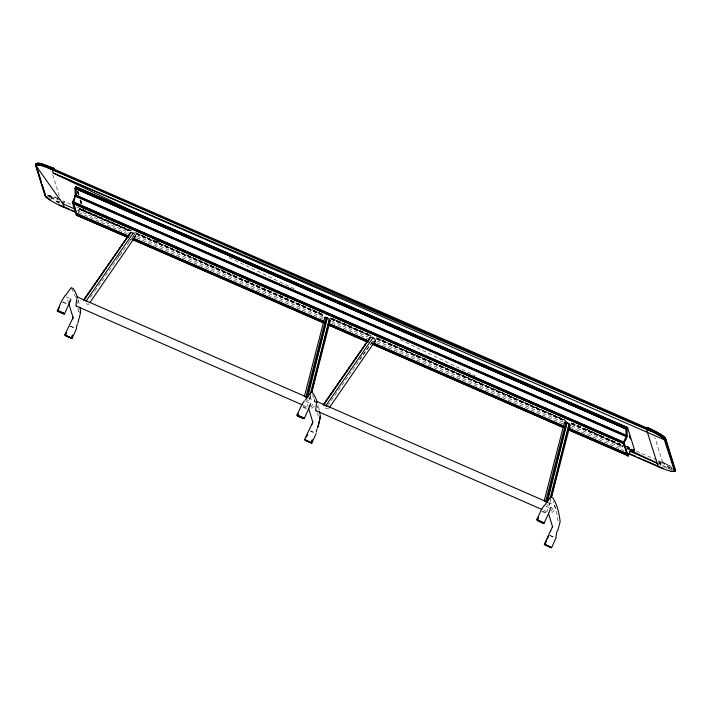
<?xml version="1.0" encoding="UTF-8"?>
<svg xmlns="http://www.w3.org/2000/svg" width="711" height="711" viewBox="0 0 711 711"><rect width="100%" height="100%" fill="white"/><g stroke="black" fill="none" stroke-linecap="round" stroke-linejoin="round"><path stroke-width="0.53" stroke-dasharray="3.56 2.67" d="M131.197 230.879L80.343 208.687L79.436 208.545L78.281 210.989L79.339 208.705L130.913 231.244M658.857 464.176L658.893 463.323L658.777 465.083M78.326 300.646L77.41 303.428M318.084 405.288L317.168 408.07M310.84 395.663L309.596 400.684L306.423 399.884M309.587 396.729L309.036 398.88L309.792 399.973L310.903 395.671M88.928 303.57L88.715 304.281L87.524 304.335L84.005 302.219M77.766 214.011L80.236 208.758L82.725 210.625M83.4 209.167L82.778 210.509M80.032 209.043L79.81 209.496L80.085 209.034M82.343 209.612L81.898 210.474L129.624 230.871M82.823 210.5L83.089 209.941M311.027 407.323L314.618 400.577L315.524 403.368M551.221 511.111L554.411 505.21L555.531 509.094L551.069 513.449M90.439 297.402L94.234 291.981M94.874 291.075L133.508 235.892L134.192 236.354M327.664 405.679L373.266 340.542L359.633 359.366M117.964 257.426L121.785 252.005M128.771 242.078L133.508 235.892M81.978 210.42L79.561 208.439M80.183 208.874L82.574 210.767M665.14 467.651L658.653 460.879L662.43 461.839L654.867 437.523M314.502 405.865L311.32 408.798M328.482 408.932L326.322 408.665L323.772 406.87M79.579 208.492L131.1 230.959M59.155 201.24L54.854 200.991L58.133 202.706L60.328 202.671M61.43 202.662L64.719 202.617M56.178 201.702L60.408 201.871M61.466 201.915L64.639 202.04M60.373 199.818L50.899 198.707L52.996 199.951M50.419 197.88L57.493 198.876M48.375 195.649L53.121 196.369M47.184 195.178L51.05 195.774M47.859 195.934L55.707 197.214M60.248 199L48.455 197.063L49.406 197.738M48.499 196.449L58.169 198.129M668.216 468.709L673.033 469.935L664.483 462.781M155.656 240.665L158.704 241.998M626.604 446.179L630.666 448.001L626.578 446.25M155.647 240.7L158.695 242.033M247.188 280.658L250.236 281.983M70.62 204.217L63.039 200.849M76.726 206.874L133.695 231.742M134.717 232.186L219.157 269.042M220.17 269.487L233.404 275.264M234.417 275.708L296.478 302.797M297.491 303.242L310.716 309.009M311.738 309.454L322.927 314.342M332.081 318.332L371.755 335.654M376.848 337.876L388.037 342.755M389.05 343.2L402.284 348.977M403.297 349.421L416.522 355.189M417.544 355.633L451.112 370.289M452.134 370.733L465.358 376.51M466.372 376.954L479.596 382.722M480.618 383.167L493.843 388.944M494.856 389.379L508.081 395.156M509.103 395.6L528.433 404.035M529.446 404.479L542.671 410.256M543.693 410.7L556.917 416.468M557.939 416.913L565.058 420.023M572.177 423.134L585.402 428.902M586.424 429.346L599.649 435.123M600.662 435.567L605.754 437.789M606.767 438.234L619.992 444.002M626.098 446.668L629.146 448.001M636.274 451.103L656.617 459.99M136.281 233.101L324.456 315.231M331.575 318.341L371.24 335.654M376.332 337.876L565.521 420.45L377.248 338.392M571.617 423.116L623.494 445.761M627.564 447.53L629.599 448.419M136.183 233.172L324.349 315.311M330.455 317.968L371.142 335.725M571.52 423.187L623.396 445.833M627.457 447.61L629.493 448.499M130.771 231.048L82.103 210.216L129.509 231.048M135.854 233.27L324.029 315.4M330.126 318.066L370.813 335.823M376.919 338.489L564.072 420.174M571.191 423.285L623.067 445.921M627.138 447.699L629.173 448.588M135.997 233.466L324.172 315.595M330.277 318.261L370.955 336.019M377.061 338.685L564.214 420.37M571.333 423.48L623.209 446.126M627.28 447.894L629.315 448.783M136.743 233.981L323.896 315.666M331.015 318.777L370.68 336.09M376.786 338.756L563.939 420.441M571.057 423.552L622.934 446.188M627.004 447.966L629.039 448.854M79.25 208.963L79.916 209.256M136.636 234.15L323.789 315.844M331.921 319.39L369.56 335.814M376.679 338.925L563.832 420.619M571.973 424.165L622.827 446.366M79.134 209.203L129.678 231.244M136.574 234.195L323.949 316.04M331.068 319.15L369.72 336.019M376.617 338.969L563.77 420.663M571.12 423.925L622.987 446.561M627.058 448.339L630.115 449.672M77.197 210.029L129.082 232.684M137.223 236.239L323.416 317.506M331.548 321.052L368.182 337.041M377.337 341.04L563.521 422.307M571.662 425.862L622.534 448.063M78.69 212.527L127.527 233.839M136.681 237.838L322.856 319.097M332.01 323.096L367.623 338.64M372.706 340.862L375.764 342.187M376.777 342.631L562.952 423.898M570.071 427.009L623.991 450.543M308.565 397.911L314.653 400.569M548.314 502.553L554.411 505.21M69.438 298.362L66.612 296.887L68.567 302.842M309.196 403.013L306.379 401.537L308.334 407.492M548.954 507.663L546.137 506.188L547.772 511.156M303.144 405.243L307.214 407.021M543.915 510.338L549.008 512.551M63.163 301.864L68.025 303.988M302.922 406.523L307.783 408.647M542.68 511.165L546.572 512.871M62.266 302.166L67.136 304.29M303.002 407.243L306.894 408.941M541.791 511.467L546.652 513.591M70.576 326.171L74.468 327.869M310.343 430.822L313.258 432.092M550.101 535.472L554.962 537.596M69.856 326.091L74.717 328.215M310.591 431.168L313.507 432.439M549.381 535.392L554.242 537.516M229.2 257.569L294.185 288.79M400.169 339.707L475.161 375.737M586.14 429.053L623.129 446.828M627.129 448.748L629.128 449.708M546.652 504.801L549.354 505.334L550.945 499.246L549.559 504.623L548.794 503.53M58.133 202.706L59.475 203.364M133.224 235.759L133.864 236.105M133.312 235.892L134.894 236.95M558.179 520.976L557.931 520.719A1016.979 126.176 -66.4 0 0 553.114 501.513M78.406 311.418L78.921 311.845A2.568 0.56 25.2 0 0 79.232 311.996M662.43 461.839L671.771 469.695M80.343 208.687L82.663 210.669M666.82 463.954L673.806 470.015M669.184 465.27L672.268 467.971M662.288 461.963L669.922 469.224M660.092 461.448L666.989 468.3M658.777 461.368L663.132 466.336M658.857 461.946L662.536 466.647M658.893 462.603L660.83 465.954M81.712 203.639L80.476 199.649L81.792 203.933M77.89 191.295L78.877 194.476M80.521 199.684L81.809 203.906M77.17 190.983L78.183 194.13M80.103 200.431L81.116 203.577M77.25 191.348L77.872 193.339M80.041 200.315L80.965 203.31M52.685 174.684L59.262 195.827M71.544 288.488A1016.979 126.211 -66.4 0 1 75.437 297.127M77.934 308.147A1016.979 126.211 -66.4 0 1 78.388 311.454M78.254 300.051A1016.979 126.211 -66.4 0 1 79.632 305.997M312.36 394.943A1016.979 126.211 -66.4 0 1 313.791 397.956M314.226 399.04A1016.979 126.211 -66.4 0 1 316.057 404.746M317.693 412.807A1016.979 126.211 -66.4 0 1 318.146 416.104M318.555 406.754A1016.979 126.211 -66.4 0 1 319.399 410.647M82.689 208.847L82.263 209.896L82.707 208.856M78.921 194.672L77.677 190.681L78.93 194.663"/><path stroke-width="1.07" d="M673.93 471.491L674.455 470.931L663.381 436.776L665.887 439.274L675.423 469.935C675.388 472.068 672.446 471.562 671.06 471.242A19.179 2.702 24.6 0 1 661.23 467.962L628.568 453.76M76.575 187.117L75.926 188.486L75.259 188.193L75.482 187.571M634.461 449.645L633.768 449.334L634.452 449.681L633.714 451.201M128.078 237.376L76.273 215.122L127.962 237.554M628.16 455.858L627.315 455.689L623.36 442.526M626.293 436.11L623.307 442.855M631.101 449.539L627.982 455.982L624.151 442.598L72.469 201.8C74.459 199.356 78.388 184.496 73.402 203.648L623.849 443.637L74.593 203.897M626.898 429.284L75.997 188.468C77.17 197.827 74.557 197.907 75.126 188.451M72.584 201.515L623.574 442.029C627.342 441.131 627.635 432.706 626.862 429.453M75.881 188.771L626.187 428.902L626.373 435.887L627.04 436.172M626.809 429.471L627.253 428.413M54.134 168.587C50.561 168.738 36.759 158.624 35.843 165.459L62.95 203.817L63.892 207.292L76.104 212.625M73.091 202.351L76.992 215.477L74.033 204.208M627.52 455.342L627.226 453.76L569.244 428.457M557.104 530.966L555.931 536.796M64.452 206.314L63.892 207.292L59.235 205.15A19.179 2.702 24.6 0 1 48.624 199.231L45.086 195.818L35.55 165.156L35.95 163.797M45.131 195.534L46.037 197.16M75.944 195.889L75.73 196.396L76.175 195.285L626.444 435.461L626.089 436.616M72.531 319.452L72.966 317.168M312.289 424.103L312.724 421.819M664.625 439.665L664.474 437.629M627.093 436.172L626.409 435.541L626.151 429.053M318.128 426.973L320.403 417.037A1016.979 126.211 -66.4 0 0 319.586 411.669M634.461 449.681L627.582 427.587L75.864 186.78L75.117 188.673L75.784 188.966M77.783 323.283L80.636 312.387A1016.979 126.211 -66.4 0 0 79.819 307.019M311.631 392.436L329.415 319.266L325.922 317.195L325.114 317.142L324.634 317.924L304.406 396.418M317.541 427.933L319.221 421.036M319.701 419.072L320.403 417.037M551.389 497.087L569.173 423.916L565.68 421.845L564.872 421.792L564.401 422.574L544.164 501.068M557.78 530.575L560.161 521.687A1016.979 126.176 -66.4 0 0 552.767 497.896L550.554 496.927M307.73 396.64L327.389 317.746M547.497 501.291L567.147 422.396M307.001 397.449L327.104 317.613L326.296 317.417L305.899 396.969L307.463 397.707M546.759 502.099L566.871 422.263L566.054 422.067L545.666 501.619L547.23 502.357M310.138 394.578L329.415 319.266L330.304 320.403L311.738 392.445M550.172 498.153L569.173 423.916L570.071 425.054L551.496 497.096M76.406 327.495L77.215 324.403M316.173 432.146L316.973 429.053M45.522 196.183L35.568 164.623M75.277 195.596L626.96 436.394L626.755 436.91L75.037 196.094L75.393 195.036L76.139 195.356M73.18 202.102L72.371 202.066M624.054 442.864L623.387 442.571L623.609 442.029M624.116 442.855L624.276 442.322M70.282 301.029L64.488 313.995L57.315 310.867L61.848 300.504L65.119 295.518M310.049 405.679L304.255 418.646L297.251 415.686L296.949 415.1L301.606 405.154L304.272 400.995M550.829 507.681L548.759 513.182L544.013 523.296L543.533 523.26L536.707 519.75L541.373 509.805L544.039 505.645M35.87 165.228L35.861 164.259L37.861 164.214A19.73 2.782 24.6 0 1 46.082 166.605L650.183 430.137A19.73 2.782 24.6 0 1 660.643 435.719L665.62 439.869L675.157 470.531L674.259 471.366M626.267 436.074L626.044 436.607M70.007 301.242L70.922 299.02M309.774 405.892L310.68 403.67M626.267 428.644L626.88 427.293M75.864 186.78L75.366 187.828L626.942 428.991L626.4 428.342M75.97 188.486L76.228 187.9M626.249 428.671L626.507 428.084M76.664 328.198L72.095 338.427L71.358 338.249A52.49 7.394 24.6 0 1 65.75 335.805L64.781 334.881L72.682 318.359M65.323 335.325L71.411 338.223L65.572 335.672L66.603 332.455M71.153 337.876L72.442 334.997M316.057 433.674L311.853 443.077L311.116 442.9A52.49 7.394 24.6 0 1 305.517 440.456L304.548 439.531L312.44 423.009M306.37 437.105L307.65 434.225M312.022 440.953L311.169 442.873L312.2 439.647M556.189 537.498L551.612 547.728L550.874 547.55A52.49 7.394 24.6 0 1 545.275 545.106L544.306 544.182L550.563 530.824M545.266 543.666L546.555 540.795M547.408 538.876L548.696 536.005M76.361 306.085L302.131 404.799M541.88 509.449L316.119 410.736M646.575 428.502L647.294 428.102M675.157 470.531L674.455 470.931L675.157 470.531L675.263 469.287L675.174 469.775M58.258 309.827L59.573 307.036M297.58 415.411L303.419 417.961L303.499 418.681L297.66 416.131L298.451 413.553M537.347 520.061L543.177 522.612L543.257 523.332L537.427 520.781L538.654 517.27M634.105 450.454L633.839 451.005L630.959 449.912M550.643 531.037L552.483 526.469L552.66 527.144L548.421 513.138M633.11 450.632L633.981 450.712M53.627 168.214L52.952 168.178L52.223 169.76L53.227 173.022L664.838 440.002L665.016 438.109M673.139 471.544L674.89 471.153L675.45 470.238M664.261 439.238L661.674 437.167A19.179 2.702 24.6 0 0 651.063 431.248L52.134 169.716L48.961 167.014L44.393 165.308A19.73 2.782 24.6 0 0 36.545 163.548L36.474 163.974M83.889 300.184L130.664 232.515L133.766 233.315L135.739 235.972L89.977 302.459M329.948 320.99L330.304 320.403M324.278 403.928L370.422 337.165L371.995 337.218L374.555 338.72L375.506 340.622L329.104 408.016M570.071 425.054L568.782 425.782M633.128 450.721L631.386 449.53M133.188 233.128L86.111 301.037L85.009 300.557M324.776 405.208L325.869 405.688L372.955 337.778M84.591 300.433L83.445 300.415L130.664 232.515M370.422 337.165L323.203 405.066L370.067 337.761M83.445 300.415L130.309 233.101M65.492 295.527L71.18 287.662L73.242 288.604A1016.979 126.211 -66.4 0 1 77.357 297.162M305.25 400.186L310.947 392.312L313 393.254A1016.979 126.211 -66.4 0 1 317.115 401.813M544.404 505.654L550.705 496.971M316.048 410.86L315.675 409.483L316.919 401.555L547.301 502.108M134.894 236.95L135.739 235.972M375.506 340.622L374.661 341.609L374.173 341.2M675.352 470.424L674.526 471.251L672.339 471.473M631.155 449.396L630.853 450.01M629.884 449.521L633.697 451.218L631.27 449.299M624.027 443.166L72.318 202.262L76.29 215.184M550.118 508.489L551.069 507.734M632.994 450.801L633.617 451.272M674.428 471.171L675.183 470.78M57.182 310.449L57.92 310.627A52.49 7.394 24.6 0 1 63.519 313.071L64.488 313.995M296.949 415.1L297.687 415.277A52.49 7.394 24.6 0 1 303.286 417.721L304.255 418.646M536.707 519.75L537.445 519.928A52.49 7.394 24.6 0 1 543.044 522.381L544.013 523.296M64.781 334.881L72.095 338.427M304.548 439.531L311.853 443.077M544.306 544.182L551.612 547.728M45.673 196.734L46.819 196.583M36.039 165.032L39.238 165.156A19.179 2.702 24.6 0 1 49.068 168.427L52.134 169.716M623.68 443.824L623.343 442.74M675.112 470.575L673.708 471.277L671.06 471.242M62.515 206.679L64.177 206.91M627.102 435.887L75.402 195.178M647.09 427.498C653.249 430.946 661.923 433.043 665.887 439.274L665.434 440.091L674.97 470.744M59.235 205.15L60.568 205.266M664.838 440.002L665.434 440.091L665.434 438.554M60.711 205.852L63.706 206.697M661.23 467.962L663.292 468.282M658.164 466.674L660.119 467.003M304.912 396.738L305.899 396.969M544.679 501.397L545.666 501.619M659.452 467.225L661.879 467.731M80.423 312.449L80.156 312.378A2.568 0.56 25.2 0 1 79.845 312.262M320.181 417.099L319.923 417.037A2.568 0.56 25.2 0 1 319.612 416.913M48.624 199.231L50.108 199.684L48.588 198.707M46.553 197.658L47.575 197.987M53.894 168.347L49.201 166.605M75.846 186.806L627.564 427.613L627.093 428.644M36.785 163.343L38.678 164.054M37.159 163.254L38.998 163.957M37.932 163.237L39.994 164.072M38.705 163.317L43.664 165.396M52.267 168.383L646.85 427.906M658.315 466.229L658.786 466.434M47.877 166.09L54.329 168.898M75.153 188.495L626.844 429.293M626.195 436.367L626.862 436.661M73.082 202.422L623.36 442.606M77.783 204.946L80.832 206.279M85.915 208.501L88.973 209.834M102.188 215.602L105.246 216.935M107.281 217.824L111.351 219.601M118.47 222.703L121.519 224.036M123.554 224.925L127.624 226.702M134.743 229.813L137.792 231.137M139.827 232.026L143.898 233.803M146.946 235.137L148.981 236.025M151.016 236.914L154.065 238.247M156.1 239.136L162.206 241.793M167.289 244.015L170.338 245.348M175.43 247.57L178.479 248.903M180.514 249.783L186.62 252.449M196.787 256.893L199.835 258.226M213.06 263.994L216.108 265.327M220.179 267.105L222.214 267.985M229.333 271.095L232.39 272.429M234.417 273.317L238.487 275.095M245.606 278.197L248.663 279.53M253.747 281.752L256.795 283.085M270.02 288.853L273.068 290.186M286.293 295.963L289.35 297.287M293.412 299.064L295.447 299.953M302.566 303.064L305.623 304.397M307.659 305.286L311.72 307.054M314.777 308.387L316.813 309.276M318.848 310.165L321.896 311.498M323.932 312.387L330.028 315.053M335.121 317.266L338.169 318.599M343.253 320.821L346.31 322.154M359.526 327.922L362.583 329.255M364.619 330.144L368.68 331.921M375.799 335.023L378.856 336.356M380.892 337.245L384.962 339.023M388.01 340.356L390.046 341.244M392.081 342.133L395.129 343.466M397.165 344.346L406.319 348.346M413.438 351.456L416.486 352.789M437.852 362.112L440.9 363.437M454.125 369.213L457.173 370.547M461.243 372.324L463.279 373.204M470.398 376.315L473.446 377.648M475.481 378.536L479.552 380.314M486.671 383.416L489.719 384.749M491.754 385.638L495.825 387.415M502.944 390.526L506.001 391.85M511.085 394.072L514.133 395.405M527.358 401.173L530.406 402.506M532.441 403.395L536.512 405.172M543.631 408.283L546.679 409.616M548.714 410.496L552.785 412.273M555.833 413.606L557.868 414.495M559.904 415.384L562.961 416.717M564.987 417.606L569.058 419.383M576.177 422.485L579.234 423.818M581.269 424.707L587.366 427.373M592.459 429.586L595.507 430.919M600.591 433.141L603.639 434.474M605.674 435.363L609.745 437.141M616.864 440.242L619.921 441.575M62.95 203.817L75.162 209.15M629.662 451.174L657.124 463.163L658.075 466.638M65.19 207.354L69.26 209.123M71.296 210.012L75.366 211.789M629.822 453.796L635.927 456.462M637.963 457.351L641.02 458.684M643.046 459.573L657.293 465.785M76.948 213.576L128.824 236.221M132.895 237.998L324.118 321.461M329.202 323.683L368.867 340.996M373.959 343.217L564.161 426.236M76.824 213.887L128.691 236.532M133.784 238.754L323.985 321.772M329.069 323.994L367.72 340.862M372.804 343.084L563.014 426.102M568.098 428.324L627.093 454.071M76.735 214.153L128.611 236.79M133.695 239.012L323.896 322.03M328.989 324.252L367.631 341.12M372.724 343.342L563.947 426.804M568.009 428.582L627.004 454.329M76.717 214.287L128.593 236.932M133.677 239.154L323.878 322.172M328.971 324.394L367.614 341.262M372.706 343.484L563.93 426.947M567.991 428.724L626.986 454.471M77.357 214.9L80.414 216.233M93.639 222.001L96.687 223.334M100.758 225.111L102.793 226M109.912 229.102L112.96 230.435M114.995 231.324L119.066 233.101M122.114 234.434L124.149 235.323M133.304 239.314L137.374 241.091M142.458 243.313L145.506 244.646M147.541 245.535L153.647 248.192M158.731 250.414L161.788 251.747M166.872 253.969L169.92 255.302M171.955 256.191L176.026 257.96M183.145 261.07L186.193 262.403M188.228 263.292L191.277 264.625M195.347 266.403L197.382 267.283M204.501 270.393L207.559 271.726M209.585 272.615L213.656 274.393M220.774 277.494L223.832 278.828M237.056 284.604L240.105 285.929M245.188 288.151L248.237 289.484M261.461 295.252L264.519 296.585M268.58 298.362L270.615 299.251M277.734 302.362L280.792 303.695M282.827 304.575L286.889 306.352M294.007 309.463L297.065 310.796M299.1 311.685L303.17 313.462M310.289 316.564L313.338 317.897M318.421 320.119L321.479 321.452M334.694 327.22L337.752 328.553M339.787 329.442L343.848 331.219M350.967 334.321L354.025 335.654M356.06 336.543L360.122 338.32M374.368 344.533L376.403 345.422M379.452 346.755L381.487 347.643M383.522 348.532L386.571 349.865M388.606 350.754L394.712 353.411M399.795 355.633L402.844 356.966M404.879 357.855L407.927 359.188M413.02 361.41L416.068 362.734M429.293 368.511L432.341 369.844M445.566 375.612L448.614 376.946M452.685 378.723L454.72 379.612M461.839 382.714L464.887 384.047M466.923 384.935L470.993 386.713M478.112 389.824L481.169 391.148M486.253 393.37L489.301 394.703M494.385 396.925L497.442 398.258M502.526 400.471L505.574 401.804M518.799 407.581L521.847 408.914M525.918 410.682L527.953 411.571M535.072 414.682L538.129 416.015M540.156 416.904L544.226 418.672M547.283 420.005L549.31 420.894M551.345 421.783L554.402 423.116M556.437 424.005L562.534 426.671M575.759 432.439L578.807 433.772M583.9 435.994L586.948 437.327M592.032 439.54L595.089 440.873M597.116 441.762L601.186 443.54M608.305 446.65L611.362 447.974M613.397 448.863L617.459 450.641M620.516 451.974L622.552 452.863M132.148 239.154L322.35 322.172M329.469 325.283L366.085 341.262M373.204 344.373L563.414 427.391M568.498 429.613L628.222 455.671M132.993 239.794L324.269 323.238M328.34 325.007L368.014 342.329M372.022 344.124L563.299 427.569M568.329 429.808L628.106 455.875M307.552 397.467L77.161 296.905L75.917 304.841L76.264 306.21M310.92 442.526L305.081 439.976L311.169 442.873M656.875 432.261L648.628 428.635L649.321 429.053M39.967 163.557L45.833 166.17M44.749 164.952L52.134 168.32M649.152 428.422L650.903 429.231M41.816 164.028L47.841 166.818M648.468 428.226L655.551 431.55M46.597 165.61L53.503 168.845M651.72 430.235L660.839 434.554M658.439 433.666L662.323 435.514M650.645 429.631L655.035 432.546M151.212 220.099L53.227 173.022L646.406 429.106L657.124 463.163L630.133 450.196M153.212 221.059L155.211 222.019M659.506 434.368L663.283 436.19M648.263 427.906L653.596 430.555M660.563 435.043L664.314 436.989M648.032 427.675L652.263 429.888M662.021 435.914L664.865 437.478M325.869 405.688L327.033 406.399M660.581 435.159L665.256 437.896M663.905 437.221L665.514 438.225M86.582 301.295L87.275 301.748M37.861 164.214L39.238 165.156M37.159 164.854L36.181 163.646M48.872 167.68L50.854 169.165M44.393 165.308L46.082 166.605M47.459 167.121L49.068 168.427M37.959 164.925L36.545 163.548M648.867 428.813L651.063 431.248M648.396 429.311L649.587 430.546M35.55 165.156L35.594 164.881M564.401 422.574L564.987 423.329M324.634 317.924L325.229 318.679M36.368 164.908L35.843 163.983M647.046 428.706L647.783 429.72M660.643 435.719L661.674 437.167M662.154 436.705L662.67 437.878M663.176 437.416L663.745 438.74M308.663 408.487L312.902 422.494M68.896 303.837L73.135 317.844M629.528 435.692L630.506 438.838L629.484 435.674M624.311 444.393L626.898 452.72M37.843 170.631L41.46 182.256M42.118 184.371L45.077 193.881M653.382 431.044A19.73 2.702 24.7 0 1 663.203 436.714M63.661 313.311L57.822 310.76L57.902 311.48L63.741 314.031L63.661 313.311M550.678 547.177L544.839 544.626L550.678 547.177"/></g></svg>
